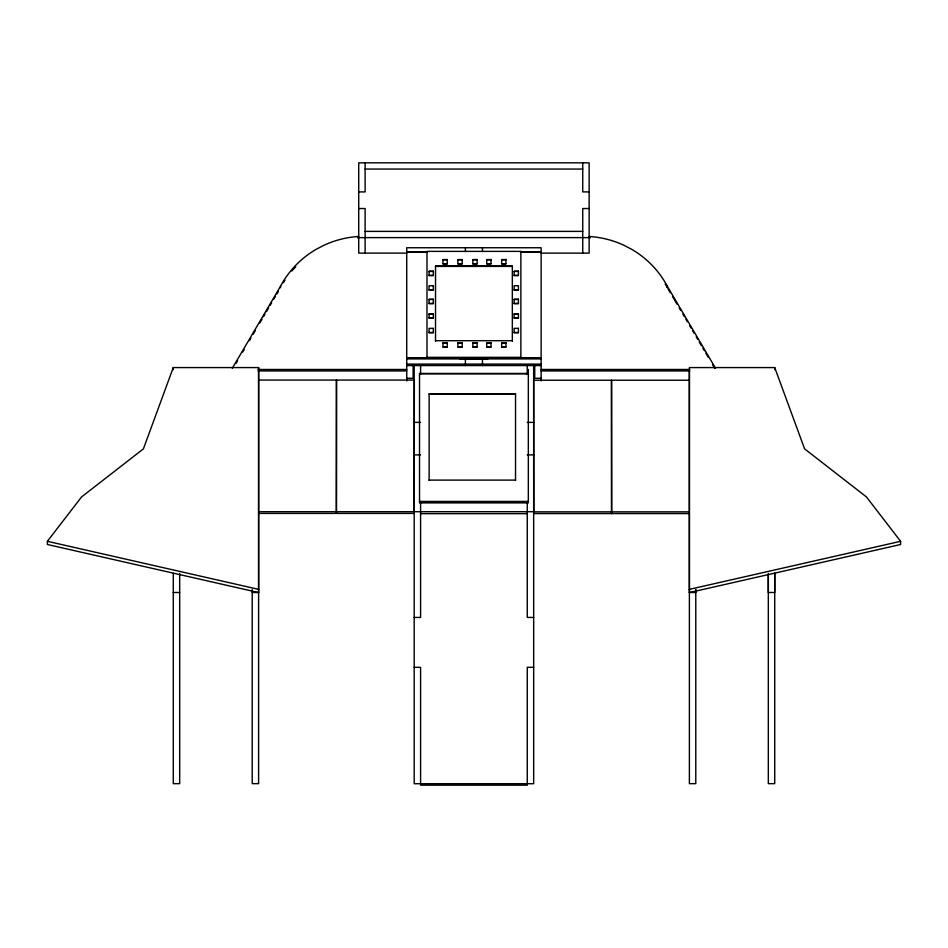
<?xml version="1.0" encoding="UTF-8"?>
<svg xmlns="http://www.w3.org/2000/svg" width="948" height="948" viewBox="0 0 948 948"><rect width="100%" height="100%" fill="white"/><g stroke="black" fill="none" stroke-linecap="round" stroke-linejoin="round"><path stroke-width="1.42" d="M258.614 592.559L258.614 367.575L173.271 367.575L143.409 448.866L81.54 496.953L47.4 541.308L47.4 544.508L258.614 592.559L252.215 592.488M414.193 511.707L414.335 380.065L258.614 380.065M695.785 589.538L695.785 592.488L689.386 592.488L689.386 370.775M768.318 574.749L768.318 592.488L774.729 592.488L774.729 573.279M232.331 368.215L280.549 286.225A94.741 92.264 0 0 1 316.241 249.277L323.991 245.248A94.741 92.264 0 0 1 357.787 236.514L358.723 236.514M236.04 363.357L237.521 360.833M242.712 352.004L244.205 349.48M249.395 340.652L250.876 338.128M253.104 334.348L255.332 330.568M259.776 322.995L262.004 319.215M263.485 316.691L264.978 314.167M266.459 311.643L268.687 307.863M270.168 305.339L271.649 302.815M273.877 299.023L275.358 296.511M276.84 293.987L278.333 291.463M689.386 589.36L900.6 541.308L900.6 544.508L689.386 592.559M365.122 169.064L582.736 169.064M358.723 191.911L365.122 191.911L365.122 162.831M589.135 191.911L582.736 191.911L582.736 162.831M358.723 208.536L365.122 208.536L365.122 253.116M589.135 208.536L582.736 208.536L582.736 253.116M365.122 231.383L582.736 231.383M589.135 236.526L590.059 236.526A94.741 92.264 0 0 1 623.867 245.248L631.617 249.288A94.741 92.264 0 0 1 667.297 286.225L715.527 368.215M358.723 237.616L589.135 237.616M406.728 251.86L427.406 251.86M520.452 251.86L541.13 251.86M406.728 252.097L427.406 252.097M520.452 252.097L541.13 252.097M406.728 253.116L358.723 253.116L358.723 162.831L589.135 162.831L589.135 253.128L541.13 253.128M442.989 259.799L447.255 259.799M457.931 259.799L462.197 259.799M472.862 259.799L477.128 259.799M486.727 259.799L490.993 259.799M501.658 259.799L505.924 259.799M442.989 263.71L447.255 263.71M457.931 263.71L462.197 263.71M472.862 263.71L477.128 263.71M486.727 263.71L490.993 263.71M501.658 263.71L505.924 263.71M435.523 266.4L512.335 266.4M429.065 271.448L433.331 271.448M514.148 271.448L518.426 271.448M429.065 275.358L433.331 275.358M514.148 275.358L518.426 275.358M429.065 289.91L433.331 289.91M514.148 289.91L518.426 289.91M429.065 299.497L433.331 299.497M514.148 299.497L518.426 299.497M429.065 303.407L433.331 303.407M514.148 303.407L518.426 303.407M429.065 314.049L433.331 314.049M514.148 314.049L518.426 314.049M429.065 317.959L433.331 317.959M514.148 317.959L518.426 317.959M429.065 332.499L433.331 332.499M514.148 332.499L518.426 332.499M435.523 340.711L512.335 340.711M442.989 342.963L447.255 342.963M457.931 342.963L462.197 342.963M472.862 342.963L477.128 342.963M486.727 342.963L490.993 342.963M501.658 342.963L505.924 342.963M442.989 346.873L447.255 346.873M457.931 346.873L462.197 346.873M472.862 346.873L477.128 346.873M486.727 346.873L490.993 346.873M501.658 346.873L505.924 346.873M426.991 357.337L520.867 357.337M406.728 357.823L541.13 357.823M406.728 358.06L541.13 358.06M460.064 358.664L487.793 358.664M406.728 358.913L541.13 358.913M406.728 364.103L541.13 364.103M406.728 365.561L541.13 365.561M900.6 541.308L866.46 496.953L804.591 448.866L774.729 367.575L689.386 367.575L689.386 783.652L695.785 783.652L695.785 589.715M258.081 369.471L406.728 369.471M541.13 369.483L689.777 369.483M258.081 370.929L406.728 370.929M541.13 370.929L689.777 370.929M528.332 373.453L419.526 373.453L419.526 502.89L528.332 502.89L528.332 369.507M419.526 373.785L528.332 373.785M406.728 378.276L413.127 378.276L413.127 365.561M541.13 378.276L534.731 378.276L534.731 365.561M689.386 380.219L533.665 380.219L533.807 513.567L689.386 513.567M429.124 394.095L515.534 394.095M414.193 422.381L420.592 422.381M527.266 422.381L533.665 422.381M414.193 454.886L420.592 454.886M527.266 454.886L533.665 454.886M429.124 480.103L515.534 480.103M419.526 501.433L528.332 501.433M419.526 501.753L528.332 501.753M258.614 511.707L533.665 511.707M533.807 511.849L689.386 511.849M258.614 513.413L414.193 513.413M420.592 513.662L527.266 513.662M173.271 592.488L179.682 592.488M414.193 617.432L420.592 617.432L420.592 501.504M533.665 617.432L527.266 617.432L527.266 501.504M414.193 667.321L420.592 667.321L420.592 785.169L527.266 785.169L527.266 667.321L533.665 667.321M47.4 541.308L258.614 589.36M668.044 288.939L670.272 292.731M672.499 296.511L676.943 304.083M679.171 307.863L680.652 310.387M682.88 314.167L684.361 316.691M685.842 319.215L687.336 321.739M689.552 325.519L691.045 328.044M692.526 330.568L694.007 333.092M696.235 336.872L697.716 339.396M699.197 341.92L701.425 345.7M702.906 348.224L704.4 350.748M705.881 353.272L708.109 357.052M712.552 364.625L714.78 368.405M774.729 367.575L774.729 369.708M774.729 573.422L774.729 783.652L768.318 783.652L768.318 573.422M667.297 286.225L667.297 287.682A94.741 92.264 0 0 0 665.2 283.926M611.673 513.567L611.519 380.219L611.519 513.567M590.059 236.526L590.059 237.984M541.13 380.906L541.13 247.748L406.728 247.748L406.728 380.906M533.665 365.561L533.665 783.723L414.193 783.723L414.193 365.561M527.266 365.561L527.266 374.306M520.867 357.823L520.867 251.374L426.991 251.374L426.991 357.823M515.534 480.423L515.534 393.764L429.124 393.764L429.124 480.423M512.335 341.197L512.335 265.914L435.523 265.914L435.523 341.197M487.793 358.06L487.793 358.913M482.461 247.748L482.461 251.493M482.461 359.114L482.461 365.561M465.397 247.748L465.397 251.493M465.397 359.114L465.397 365.561M460.064 358.06L460.064 358.913M420.592 365.561L420.592 374.306M357.787 236.514L357.787 237.972M336.481 513.413L336.481 380.065L336.327 513.413M280.549 286.225L280.549 287.671M258.614 367.575L258.614 783.652L252.215 783.652L252.215 589.538M179.682 573.422L179.682 783.652L173.271 783.652L173.271 573.279M173.271 367.575L173.271 369.708M283.405 282.682A94.741 92.264 0 0 1 284.945 280.264M291.854 271.045A94.741 92.264 0 0 1 295.74 266.767M447.255 259.551L442.989 259.551L442.989 263.947L447.255 263.947L447.255 259.551M462.197 259.551L457.931 259.551L457.931 263.947L462.197 263.947L462.197 259.551M477.128 259.551L472.862 259.551L472.862 263.947L477.128 263.947L477.128 259.551M490.993 259.551L486.727 259.551L486.727 263.947L490.993 263.947L490.993 259.551M505.924 259.551L501.658 259.551L501.658 263.947L505.924 263.947L505.924 259.551M433.331 271.211L429.065 271.211L429.065 275.607L433.331 275.607L433.331 271.211M518.426 271.211L514.148 271.211L514.148 275.607L518.426 275.607L518.426 271.211M433.331 285.751L429.065 285.751L429.065 290.147L433.331 290.147L433.331 285.751M518.426 285.751L514.148 285.751L514.148 290.147L518.426 290.147L518.426 285.751M433.331 299.26L429.065 299.26L429.065 303.656L433.331 303.656L433.331 299.26M518.426 299.26L514.148 299.26L514.148 303.656L518.426 303.656L518.426 299.26M433.331 313.8L429.065 313.8L429.065 318.196L433.331 318.196L433.331 313.8M518.426 313.8L514.148 313.8L514.148 318.196L518.426 318.196L518.426 313.8M433.331 328.352L429.065 328.352L429.065 332.748L433.331 332.748L433.331 328.352M518.426 328.352L514.148 328.352L514.148 332.748L518.426 332.748L518.426 328.352M447.255 342.726L442.989 342.726L442.989 347.122L447.255 347.122L447.255 342.726M462.197 342.726L457.931 342.726L457.931 347.122L462.197 347.122L462.197 342.726M477.128 342.726L472.862 342.726L472.862 347.122L477.128 347.122L477.128 342.726M490.993 342.726L486.727 342.726L486.727 347.122L490.993 347.122L490.993 342.726M505.924 342.726L501.658 342.726L501.658 347.122L505.924 347.122L505.924 342.726"/></g></svg>
